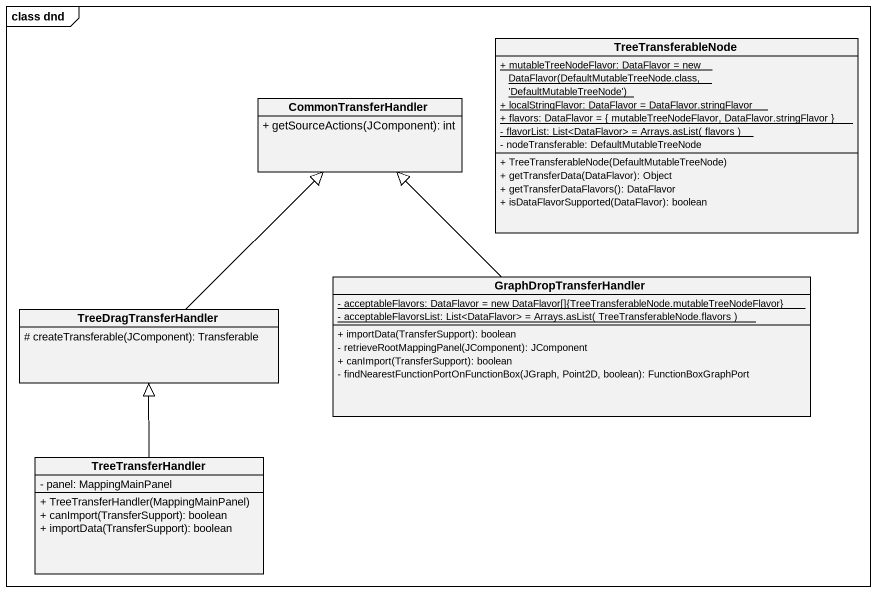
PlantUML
@startuml
mainframe class dnd
hide circle
hide empty members
skinparam classAttributeIconSize 0
class TreeTransferableNode {
  {static} {field} + mutableTreeNodeFlavor: DataFlavor = new DataFlavor(DefaultMutableTreeNode.class, 'DefaultMutableTreeNode')
  {static} + localStringFlavor: DataFlavor = DataFlavor.stringFlavor
  {static} + flavors: DataFlavor = { mutableTreeNodeFlavor, DataFlavor.stringFlavor }
  {static} {field} - flavorList: List<DataFlavor> = Arrays.asList( flavors )
  - nodeTransferable: DefaultMutableTreeNode
  + TreeTransferableNode(DefaultMutableTreeNode)
  + getTransferData(DataFlavor): Object
  + getTransferDataFlavors(): DataFlavor
  + isDataFlavorSupported(DataFlavor): boolean
}
class CommonTransferHandler {
  + getSourceActions(JComponent): int
}
class TreeDragTransferHandler {
  # createTransferable(JComponent): Transferable
}
class GraphDropTransferHandler {
  {static} - acceptableFlavors: DataFlavor = new DataFlavor[]{TreeTransferableNode.mutableTreeNodeFlavor}
  {static} {field} - acceptableFlavorsList: List<DataFlavor> = Arrays.asList( TreeTransferableNode.flavors )
  + importData(TransferSupport): boolean
  - retrieveRootMappingPanel(JComponent): JComponent
  + canImport(TransferSupport): boolean
  - findNearestFunctionPortOnFunctionBox(JGraph, Point2D, boolean): FunctionBoxGraphPort
}
class TreeTransferHandler {
  - panel: MappingMainPanel
  + TreeTransferHandler(MappingMainPanel)
  + canImport(TransferSupport): boolean
  + importData(TransferSupport): boolean
}
TreeDragTransferHandler -up-|> CommonTransferHandler
GraphDropTransferHandler -up-|> CommonTransferHandler
TreeTransferHandler -up-|> TreeDragTransferHandler
@enduml
